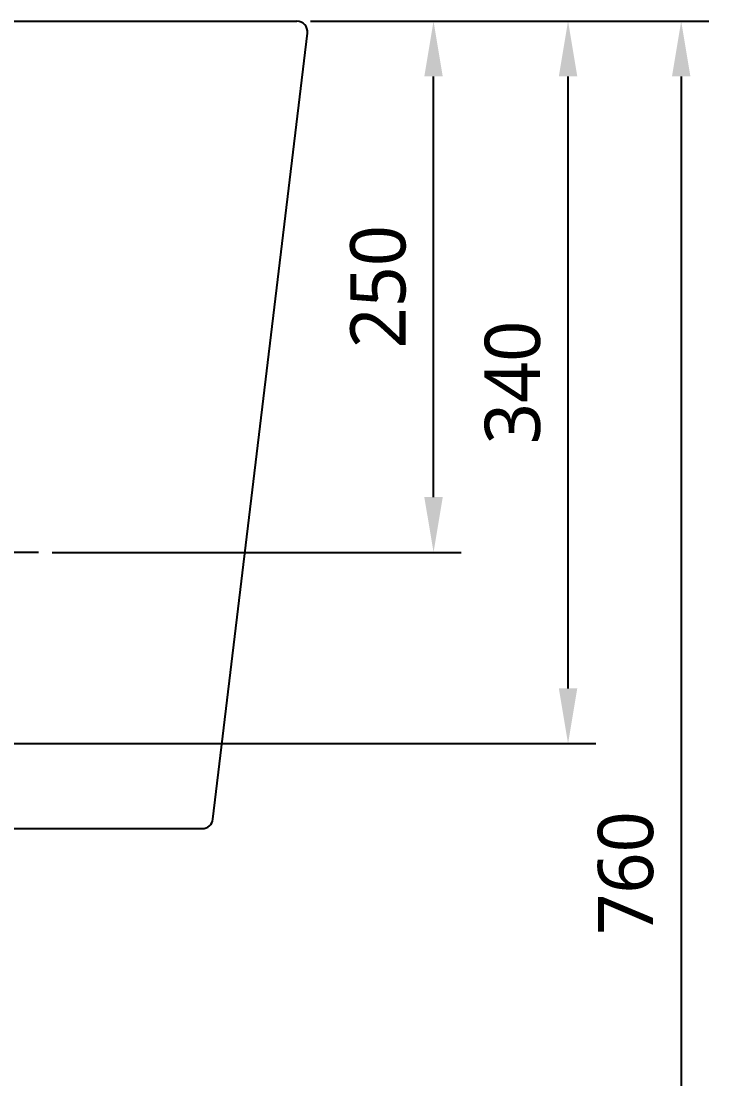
# Model space of a CAD drawing. Extents: x 7158 to 10258, y -4678 to -2578.
# Drawn here: x 8255.7 to 8579.1, y -4250.3 to -3752.5 of the extents above; entities that cross this region are included whole.
import ezdxf

# ---------------------------------------------------------------- set-up
doc = ezdxf.new("R2010")
doc.units = 0
doc.header["$LTSCALE"] = 20
doc.header["$MEASUREMENT"] = 0
doc.linetypes.add('CENTER', pattern=[2, 1.25, -0.25, 0.25, -0.25])
doc.layers.get('0').update_dxf_attribs({"linetype": 'CONTINUOUS'})
doc.layers.get('DEFPOINTS').update_dxf_attribs({"linetype": 'CONTINUOUS'})
doc.layers.add('3', color=3, linetype='CONTINUOUS')
doc.layers.add('CENTER', color=2, linetype='CENTER')
doc.styles.get("Standard").update_dxf_attribs({"font": 'NanumGothic.ttf'})
doc.dimstyles.get("Standard").update_dxf_attribs({"dimtxt": 2.5, "dimasz": 2, "dimexe": 2, "dimexo": 1, "dimgap": 1.5, "dimtad": 1, "dimdec": 0, "dimlfac": 10, "dimrnd": 0.5, "dimzin": 0, "dimdsep": 46, "dimtxsty": 'Standard', "dimcen": 0, "dimclrt": 2, "dimadec": 0, "dimazin": 0, "dimtfac": 1, "dimtdec": 0, "dimtmove": 0, "dimatfit": 3, "dimfxl": 1, "dimtolj": 1, "dimtzin": 0, "dimarcsym": 0})

# ---------------------------------------------------------------- blocks, each defined once
blk = doc.blocks.new('*D66')
at = {"color": 3, "lineweight": -2, "transparency": 16777216}
for p, q in [((8391.88, -3752.52), (8579.12, -3752.52)), ((8566.12, -3778.52), (8566.12, -4486.52)), ((8444.38, -4512.52), (8579.12, -4512.52))]:
    blk.add_line(p, q, dxfattribs=at)
at = {"color": 3, "transparency": 16777216}
for points in [[(8561.79, -3778.52), (8570.45, -3778.52), (8566.12, -3752.52)], [(8561.79, -4486.52), (8570.45, -4486.52), (8566.12, -4512.52)]]:
    blk.add_solid(points, dxfattribs=at)
at = {"layer": 'DEFPOINTS', "color": 0, "transparency": 16777216}
for p in [(8385.38, -3752.52), (8437.88, -4512.52), (8566.12, -4512.52)]:
    blk.add_point(p, dxfattribs=at)
at = {"color": 2, "transparency": 16777216, "insert": (8540.12, -4153.38), "char_height": 26, "attachment_point": 5, "rotation": 90}
blk.add_mtext('\\A1;760', dxfattribs=at)
blk = doc.blocks.new('*D67')
at = {"color": 3, "lineweight": -2, "transparency": 16777216}
for p, q in [((8391.88, -3752.52), (8462.67, -3752.52)), ((8449.67, -3976.52), (8449.67, -3778.52)), ((8270.38, -4002.52), (8462.67, -4002.52))]:
    blk.add_line(p, q, dxfattribs=at)
at = {"color": 3, "transparency": 16777216}
for points in [[(8445.33, -3778.52), (8454, -3778.52), (8449.67, -3752.52)], [(8445.33, -3976.52), (8454, -3976.52), (8449.67, -4002.52)]]:
    blk.add_solid(points, dxfattribs=at)
at = {"layer": 'DEFPOINTS', "color": 0, "transparency": 16777216}
for p in [(8385.38, -3752.52), (8449.67, -3752.52), (8263.88, -4002.52)]:
    blk.add_point(p, dxfattribs=at)
at = {"color": 2, "transparency": 16777216, "insert": (8423.67, -3877.52), "char_height": 26, "attachment_point": 5, "rotation": 90}
blk.add_mtext('\\A1;250', dxfattribs=at)
blk = doc.blocks.new('*D68')
at = {"color": 3, "lineweight": -2, "transparency": 16777216}
for p, q in [((8391.88, -3752.52), (8525.92, -3752.52)), ((8512.92, -4066.52), (8512.92, -3778.52)), ((8176.88, -4092.52), (8525.92, -4092.52))]:
    blk.add_line(p, q, dxfattribs=at)
at = {"color": 3, "transparency": 16777216}
for points in [[(8508.59, -3778.52), (8517.26, -3778.52), (8512.92, -3752.52)], [(8508.59, -4066.52), (8517.26, -4066.52), (8512.92, -4092.52)]]:
    blk.add_solid(points, dxfattribs=at)
at = {"layer": 'DEFPOINTS', "color": 0, "transparency": 16777216}
for p in [(8385.38, -3752.52), (8512.92, -3752.52), (8170.38, -4092.52)]:
    blk.add_point(p, dxfattribs=at)
at = {"color": 2, "transparency": 16777216, "insert": (8486.92, -3922.52), "char_height": 26, "attachment_point": 5, "rotation": 90}
blk.add_mtext('\\A1;340', dxfattribs=at)

msp = doc.modelspace()

# ---------------------------------------------------------------- linework, layer by layer
at = {"layer": '3', "color": 7}
for p, q in [((8137.88, -3752.52), (8385.38, -3752.52)), ((8345.91, -4128.11), (8390.34, -3758.11)), ((8137.88, -4132.52), (8340.94, -4132.52))]:
    msp.add_line(p, q, dxfattribs=at)
for centre, start, end in [((8385.38, -3757.52), 353.1518, 90), ((8340.94, -4127.52), 270, 353.1518)]:
    msp.add_arc(centre, 5, start, end, dxfattribs=at)
at = {"layer": 'CENTER', "color": 2, "linetype": 'CENTER', "ltscale": 2}
msp.add_line((8263.88, -4002.52), (8011.88, -4002.52), dxfattribs=at)

# ---------------------------------------------------------------- dimensions: what is measured, and where the dimension line sits
for base, p1, picture, middle in [((8512.92, -3752.52), (8170.38, -4092.52), '*D68', (8486.92, -3922.52)), ((8449.67, -3752.52), (8263.88, -4002.52), '*D67', (8423.67, -3877.52))]:
    dim = msp.add_linear_dim(base=base, p1=p1, p2=(8385.38, -3752.52), angle=90, dimstyle='Standard', override={"dimscale": 1.3, "dimtxt": 20, "dimasz": 20, "dimexe": 10, "dimexo": 5, "dimgap": 10, "dimlfac": 1, "dimzin": 8, "dimclrd": 3, "dimclre": 3, "dimfxl": 1.25, "dimarcsym": 1})
    dim.commit()
    dim.dimension.update_dxf_attribs({"geometry": picture, "text_midpoint": middle})
dim = msp.add_linear_dim(base=(8566.12, -4512.52), p1=(8385.38, -3752.52), p2=(8437.88, -4512.52), angle=90, dimstyle='Standard', override={"dimscale": 1.3, "dimtxt": 20, "dimasz": 20, "dimexe": 10, "dimexo": 5, "dimgap": 10, "dimlfac": 1, "dimzin": 8, "dimclrd": 3, "dimclre": 3, "dimfxl": 1.25, "dimarcsym": 1})
dim.commit()
dim.dimension.update_dxf_attribs({"geometry": '*D66', "text_midpoint": (8566.12, -4153.38), "dimtype": 160})

doc.saveas('drawing.dxf')
